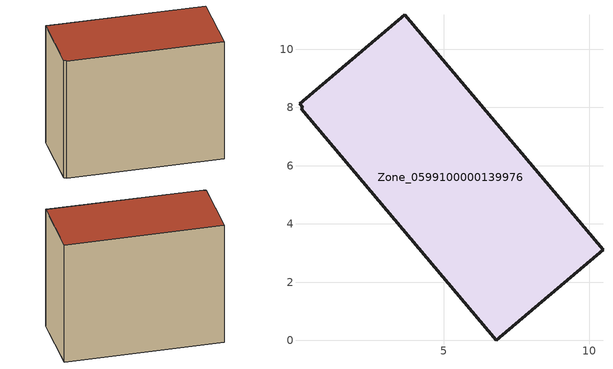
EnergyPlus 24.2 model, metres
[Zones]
Zone_0599100000139976
 floor ground (C_G): 0.05,8.13 3.66,11.19 10.47,3.11 6.81,0 0.11,7.96 0.16,8 z0.2
 wall outside (C_F): 10.47,3.11 3.66,11.19 0.05,8.13 0.16,8 0.11,7.96 6.81,0 10.47,3.11 z0.2:8.78
 roof outside (C_R): 3.66,11.19 0.05,8.13 0.16,8 0.11,7.96 6.81,0 10.47,3.11 z8.78
[BUILDING]
Pand.0599100000139976: North Axis=0; Terrain=City; Loads Convergence Tolerance Value=0.04; Temperature Convergence Tolerance Value=0.4; Solar Distribution=FullExterior; Maximum Number of Warmup Days=25; Minimum Number of Warmup Days=1
[Site:Location]
Rotterdam.The.Hague.AP_ZH_NLD Design_Conditions: Latitude=51.96; Longitude=4.45; Time Zone=1; Elevation=-4.5
[SITE:GROUNDTEMPERATURE:BUILDINGSURFACE]
18, 18, 18, 18, 18, 18, 18, 18, 18, 18, 18, 18
[MATERIAL] Thermal Absorptance=0.9; Solar Absorptance=0.7; Visible Absorptance=0.7
Name | Roughness | Thickness | Conductivity | Density | Specific Heat
G.TI.1975-1991 | MediumSmooth | 0.15 | 0.288461 | 540 | 1210
F.TI.1975-1991 | Rough | 0.3 | 0.230769 | 1920 | 840
R.TI.1975-1991 | MediumRough | 0.2 | 0.153846 | 1500 | 1000
[CONSTRUCTION]
C_G: G.TI.1975-1991
C_F: F.TI.1975-1991
C_R: R.TI.1975-1991
[ZONE]
Zone_0599100000139976: Type=1; Multiplier=1; Ceiling Height=Autocalculate; Volume=Autocalculate; Floor Area=autocalculate; Part of Total Floor Area=Yes
[ZONEINFILTRATION:DESIGNFLOWRATE]
Infil_Zone_0599100000139976: Zone or ZoneList or Space or SpaceList=Zone_0599100000139976; Schedule=AlwaysOn; Design Flow Rate Calculation Method=Flow/Area; Flow Rate per Floor Area=0.003; Constant Term Coefficient=1; Temperature Term Coefficient=0; Velocity Term Coefficient=0; Velocity Squared Term Coefficient=0
[HVACTEMPLATE:ZONE:IDEALLOADSAIRSYSTEM]
Zone_0599100000139976: Maximum Heating Supply Air Temperature=50; Minimum Cooling Supply Air Temperature=13; Maximum Heating Supply Air Humidity Ratio=0.0156; Minimum Cooling Supply Air Humidity Ratio=0.0077; Heating Limit=NoLimit; Cooling Limit=NoLimit; Dehumidification Control Type=ConstantSensibleHeatRatio; Cooling Sensible Heat Ratio=0.7; Dehumidification Setpoint=60; Humidification Control Type=None; Humidification Setpoint=30; Outdoor Air Method=None; Outdoor Air Flow Rate per Person=0.00944; Outdoor Air Flow Rate per Zone Floor Area=0; Outdoor Air Flow Rate per Zone=0; Demand Controlled Ventilation Type=None; Outdoor Air Economizer Type=NoEconomizer; Heat Recovery Type=None; Sensible Heat Recovery Effectiveness=0.7; Latent Heat Recovery Effectiveness=0.65
[ZONECONTROL:THERMOSTAT]
ThermostatControl_Zone_0599100000139976: Zone or ZoneList=Zone_0599100000139976; Control Type Schedule=DualSetpointControlType; Control 1=Thermostat_Zone_0599100000139976; Temperature Difference Between Cutout And Setpoint=0
[THERMOSTATSETPOINT:DUALSETPOINT]
Thermostat_Zone_0599100000139976: Heating Setpoint Temperature Schedule=HeatingSetpoint_Zone_0599100000139976; Cooling Setpoint Temperature Schedule=CoolingSetpoint_Zone_0599100000139976
[SCHEDULE:COMPACT]
HeatingSetpoint_Zone_0599100000139976: Through: 12/31, For: AllDays, Until: 24:00, 21
CoolingSetpoint_Zone_0599100000139976: Through: 12/31, For: AllDays, Until: 24:00, 24
DualSetpointControlType: Through: 12/31, For: AllDays, Until: 24:00, 4
AlwaysOn: Through: 12/31, For: AllDays, Until: 24:00, 1
